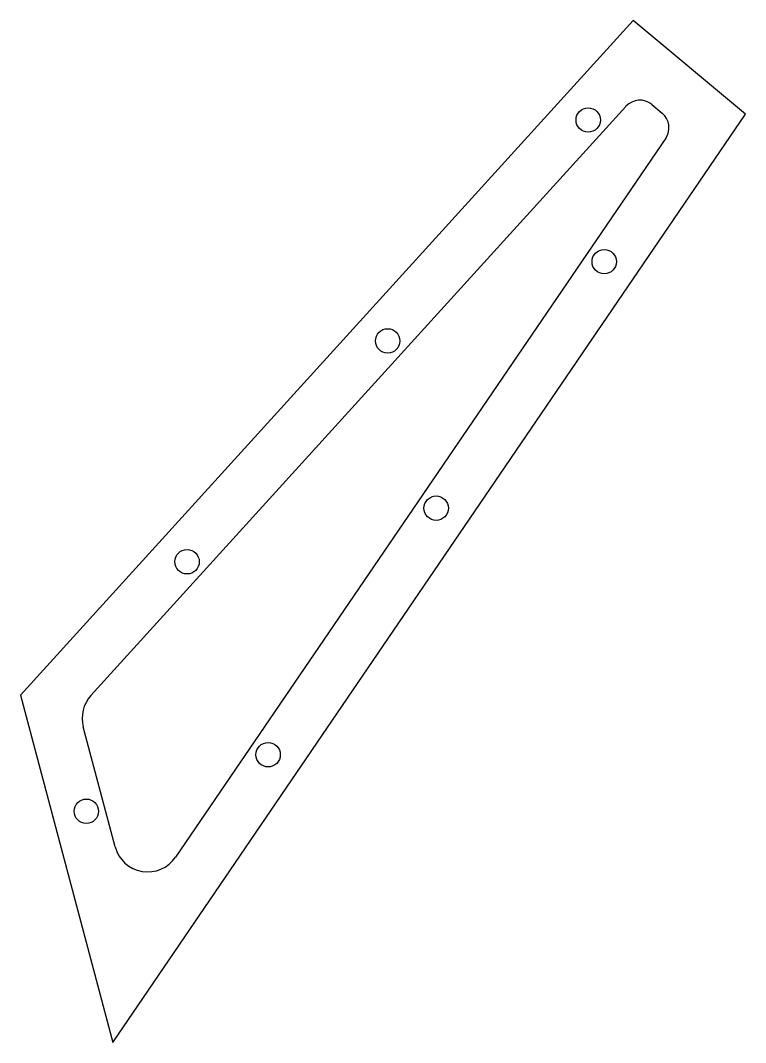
# Model space of a CAD drawing. Header units: millimetres. Extents: x -54 to 139, y -153 to 119.
import ezdxf

# ---------------------------------------------------------------- set-up
doc = ezdxf.new("R2010")
doc.units = ezdxf.units.MM

msp = doc.modelspace()

# ---------------------------------------------------------------- linework, layer by layer
at = {"color": 7, "linetype": 'Continuous', "lineweight": 25}
for p, q in [((108.87, 119.24), (-54.41, -60.54)), ((138.87, 94.24), (108.87, 119.24)), ((-35.63, -60.68), (106.99, 96.35)), ((113.89, 96.83), (116.65, 94.53)), ((-29.79, -153.14), (138.87, 94.24)), ((117.58, 87.87), (-13.04, -103.73)), ((-54.41, -60.54), (-29.79, -153.14)), ((-29.17, -100.97), (-37.67, -69.04))]:
    msp.add_line(p, q, dxfattribs=at)
for centre in [(96.92, 92.7), (101.19, 54.95), (43.46, 33.84), (56.4, -10.74), (-10, -25.02), (11.61, -76.44), (-36.86, -91.51)]:
    msp.add_circle(centre, 3.25, dxfattribs=at)
for centre, radius, start, end in [((110.69, 92.99), 5, 50.1944, 137.7531), ((113.45, 90.69), 5, 325.716, 50.1944), ((-28.97, -66.73), 9, 137.7531, 194.8935), ((-20.48, -98.66), 9, 194.8935, 325.716)]:
    msp.add_arc(centre, radius, start, end, dxfattribs=at)

doc.saveas('drawing.dxf')
